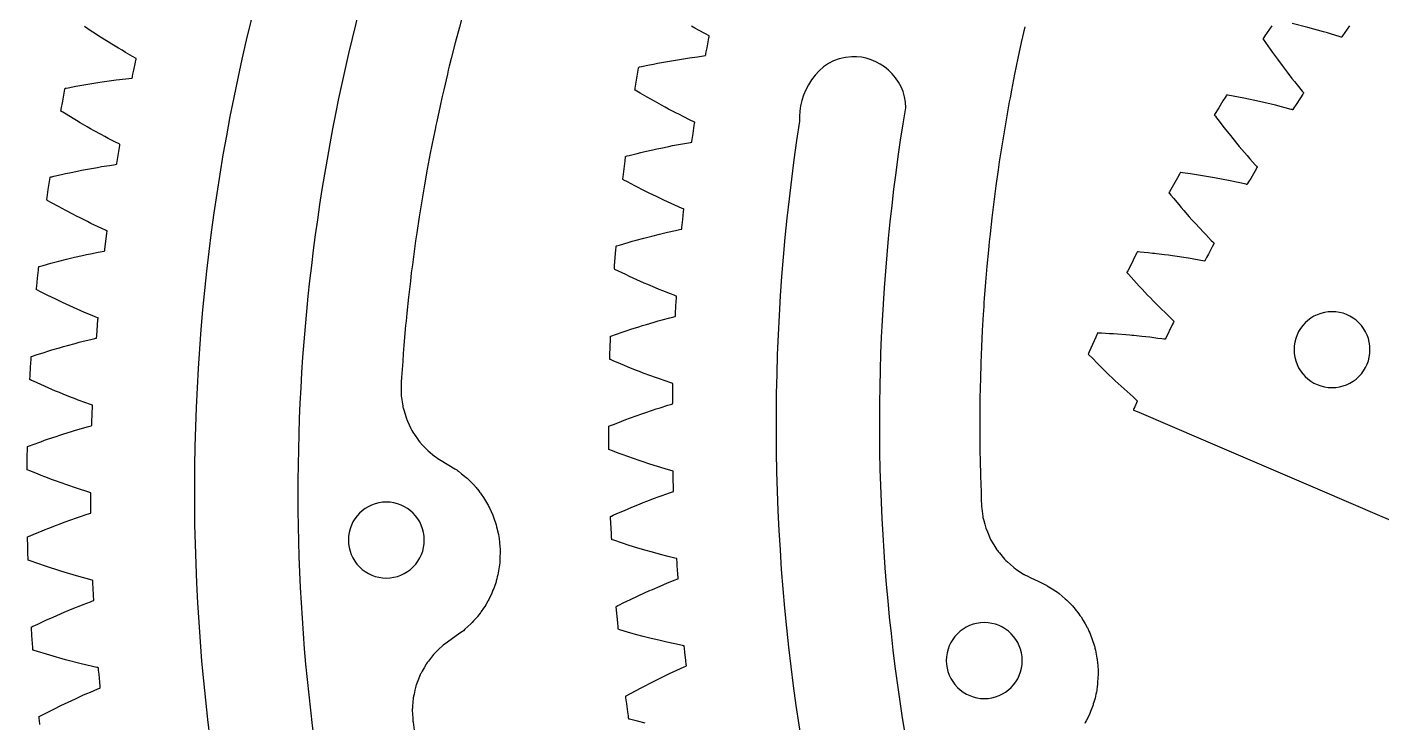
# Model space of a CAD drawing. Extents: x 0 to 264, y 0 to 116.
# Drawn here: x 142.81 to 191.33, y 51.32 to 76.24 of the extents above; entities that cross this region are included whole.
import ezdxf

# ---------------------------------------------------------------- set-up
doc = ezdxf.new("R2010")
doc.units = 0
doc.layers.add('Layer_1', color=7, linetype='CONTINUOUS')

msp = doc.modelspace()

# ---------------------------------------------------------------- linework, layer by layer
at = {"layer": 'Layer_1', "color": 7}
for points in [[(158.444119, 76.798949), (158.292173, 76.239887), (158.142065, 75.680361), (158.000353, 75.11864), (157.929845, 74.837801), (157.895073, 74.697302), (157.862233, 74.556304), (157.72969, 73.992351), (157.663044, 73.710374), (157.601223, 73.427432), (157.477988, 72.861359), (157.447059, 72.719765), (157.41808, 72.577918), (157.361105, 72.29392), (157.247119, 71.7259), (157.141435, 71.156362), (157.037603, 70.586436), (156.941957, 70.015049), (156.894634, 69.729412), (156.871447, 69.586486), (156.85021, 69.443292), (156.764236, 68.87046), (156.721742, 68.584033), (156.683092, 68.296974), (156.60679, 67.722773), (156.587484, 67.579288), (156.57009, 67.435518), (156.536283, 67.147841), (156.468671, 66.572522), (156.409746, 65.996202), (156.380767, 65.708062), (156.366266, 65.564001), (156.353719, 65.419825), (156.305414, 64.842562), (156.281278, 64.553942), (156.260024, 64.265031), (156.220425, 63.687094), (156.210751, 63.54263), (156.205829, 63.47035), (156.205597, 63.398067), (156.208262, 63.108484), (156.209921, 63.036202), (156.220541, 62.964884), (156.241778, 62.82169), (156.263035, 62.678479), (156.26844, 62.642809), (156.271143, 62.624513), (156.275583, 62.607179), (156.29684, 62.537769), (156.380883, 62.260511), (156.391503, 62.225823), (156.396752, 62.208492), (156.403221, 62.1921), (156.434113, 62.12656), (156.49595, 61.995502), (156.557771, 61.864536), (156.588663, 61.798996), (156.629244, 61.73829), (156.790071, 61.497162), (156.830635, 61.436456), (156.877975, 61.38153), (156.975124, 61.273967), (157.072316, 61.16644), (157.120601, 61.112476), (157.133188, 61.099937), (157.146684, 61.088363), (157.174717, 61.065252), (157.39804, 60.880227), (157.45405, 60.833965), (157.514902, 60.795408), (157.638448, 60.719276), (158.133587, 60.416767), (158.195408, 60.379173), (158.210874, 60.369543), (158.225355, 60.357986), (158.253388, 60.334858), (158.366601, 60.244262), (158.479682, 60.153663), (158.536694, 60.108366), (158.56469, 60.085255), (158.591758, 60.061162), (158.695396, 59.959779), (158.747562, 59.908703), (158.79583, 59.854739), (158.892536, 59.746713), (158.915724, 59.719729), (158.937926, 59.690802), (158.982351, 59.633948), (159.026795, 59.577094), (159.049017, 59.548186), (159.070274, 59.519278), (159.151402, 59.399291), (159.191985, 59.339548), (159.228686, 59.276897), (159.302092, 59.151712), (159.320453, 59.119914), (159.336861, 59.087154), (159.368758, 59.022578), (159.432509, 58.892384), (159.488516, 58.758627), (159.51653, 58.692124), (159.540685, 58.623697), (159.58704, 58.486568), (159.598642, 58.451863), (159.606829, 58.416213), (159.623258, 58.34586), (159.688939, 58.063689), (159.70535, 57.993353), (159.712513, 57.921074), (159.727014, 57.776993), (159.741492, 57.632913), (159.748638, 57.560653), (159.750433, 57.542337), (159.750489, 57.524021), (159.749467, 57.487408), (159.741068, 57.197902), (159.738983, 57.125639), (159.737941, 57.089009), (159.736686, 57.070693), (159.733846, 57.052396), (159.710679, 56.909375), (159.665269, 56.623334), (159.657488, 56.587686), (159.64826, 56.552998), (159.629921, 56.482663), (159.61156, 56.412291), (159.602351, 56.377623), (159.590746, 56.342898), (159.544371, 56.205577), (159.520238, 56.137169), (159.492205, 56.070667), (159.43716, 55.936699), (159.374374, 55.806428), (159.3425, 55.741849), (159.326069, 55.709089), (159.307728, 55.677294), (159.23527, 55.55199), (159.198567, 55.489359), (159.158006, 55.429616), (159.076878, 55.309437), (159.055621, 55.280509), (159.033399, 55.251621), (158.988955, 55.194748), (158.94455, 55.137894), (158.922328, 55.108986), (158.898155, 55.082003), (158.801582, 54.973689), (158.753277, 54.919722), (158.700145, 54.870553), (158.487056, 54.673875), (158.433942, 54.624726), (158.406894, 54.600633), (158.37695, 54.579427), (158.2586, 54.495593), (157.786087, 54.158955), (157.727142, 54.116566), (157.697218, 54.095362), (157.671135, 54.070307), (157.566241, 53.970273), (157.461328, 53.870239), (157.409179, 53.820145), (157.383096, 53.795069), (157.360874, 53.766161), (157.181979, 53.538052), (157.137554, 53.481199), (157.115332, 53.452271), (157.096991, 53.420493), (157.025495, 53.294633), (156.954022, 53.168753), (156.918287, 53.10612), (156.899926, 53.074305), (156.892069, 53.057933), (156.885485, 53.040582), (156.780512, 52.770563), (156.754429, 52.703098), (156.740877, 52.669355), (156.734332, 52.652021), (156.730296, 52.63467), (156.698422, 52.493497), (156.666545, 52.352327), (156.650134, 52.281952), (156.642085, 52.246304), (156.63803, 52.22897), (156.636099, 52.210654), (156.612892, 51.921918), (156.607121, 51.849655), (156.604205, 51.813988), (156.603065, 51.795672), (156.604166, 51.777375), (156.612931, 51.632812), (156.621714, 51.488253), (156.626117, 51.41599), (156.628493, 51.380322), (156.633491, 51.344655), (156.67311, 51.057785)], [(143.265073, 51.265653), (143.248642, 51.409538), (143.24061, 51.481821), (143.236614, 51.517468), (143.234624, 51.535784), (143.234356, 51.538037), (143.235976, 51.53929), (143.240012, 51.54137), (143.248044, 51.54553), (143.505674, 51.679018), (143.763283, 51.812484), (144.023904, 51.940079), (144.284604, 52.067404), (144.547909, 52.189295), (144.81164, 52.310436), (144.944239, 52.369237), (145.077533, 52.427054), (145.344063, 52.541819), (145.41071, 52.570747), (145.427119, 52.577913), (145.428818, 52.57903), (145.428586, 52.581282), (145.428202, 52.585809), (145.42739, 52.594821), (145.424147, 52.630471), (145.411577, 52.774743), (145.385494, 53.063171), (145.372946, 53.207446), (145.366458, 53.279726), (145.365648, 53.28872), (145.365222, 53.293244), (145.36501, 53.295519), (145.362924, 53.296095), (145.345548, 53.300198), (145.309793, 53.308402), (144.744451, 53.440118), (144.182163, 53.584678), (143.623561, 53.742452), (143.068627, 53.912917), (143.033835, 53.923528), (143.025187, 53.926187), (143.020841, 53.927536), (143.019241, 53.928654), (143.019105, 53.930925), (143.017869, 53.949242), (143.012888, 54.021522), (143.003216, 54.165966), (142.982925, 54.454896), (142.962633, 54.743807), (142.962035, 54.752841), (142.962382, 54.756962), (142.966494, 54.758869), (142.982925, 54.766535), (143.015744, 54.781961), (143.081426, 54.812794), (143.212905, 54.874482), (143.475922, 54.997051), (143.741371, 55.114244), (144.007185, 55.23057), (144.140885, 55.287424), (144.275124, 55.342372), (144.543661, 55.452304), (144.678423, 55.506287), (144.813957, 55.558309), (145.085082, 55.661924), (145.152714, 55.687942), (145.186519, 55.700481), (145.194977, 55.703696), (145.197099, 55.704506), (145.197793, 55.706258), (145.197582, 55.710766), (145.196693, 55.729082), (145.189781, 55.873721), (145.176248, 56.163035), (145.169317, 56.307691), (145.16586, 56.379974), (145.164124, 56.416584), (145.162809, 56.424943), (145.154066, 56.427331), (145.136706, 56.432185), (144.577122, 56.586857), (144.021415, 56.754722), (143.469665, 56.935144), (142.922165, 57.12797), (142.853588, 57.152083), (142.849321, 57.153584), (142.847179, 57.154355), (142.846617, 57.156243), (142.846385, 57.165294), (142.845903, 57.18361), (142.844918, 57.220223), (142.841057, 57.364957), (142.833257, 57.654464), (142.825459, 57.943973), (142.824494, 57.980586), (142.824378, 57.98513), (142.828083, 57.987173), (142.836443, 57.990638), (142.852854, 57.997629), (142.919501, 58.025575), (143.053489, 58.081466), (143.321447, 58.192958), (143.456093, 58.246924), (143.591317, 58.299946), (143.861903, 58.405082), (143.99759, 58.456158), (144.13407, 58.505307), (144.407066, 58.603992), (144.54374, 58.653144), (144.681397, 58.699386), (144.956595, 58.791907), (145.094212, 58.838149), (145.098268, 58.839806), (145.098228, 58.844313), (145.098191, 58.853383), (145.098076, 58.87168), (145.097881, 58.908293), (145.097438, 58.980592), (145.09404, 59.559859), (144.541711, 59.737854), (143.993342, 59.928193), (143.857057, 59.978287), (143.721252, 60.029403), (143.449528, 60.131342), (143.314189, 60.183381), (143.179543, 60.237348), (142.910348, 60.345662), (142.842717, 60.372645), (142.809877, 60.386144), (142.810419, 60.422756), (142.812601, 60.567607), (142.816964, 60.857192), (142.821347, 61.146795), (142.821906, 61.183407), (142.822157, 61.201723), (142.822312, 61.210774), (142.822388, 61.215301), (142.822947, 61.217169), (142.825072, 61.21796), (142.892704, 61.243035), (143.028873, 61.29313), (143.301271, 61.393355), (143.437867, 61.442504), (143.575216, 61.489748), (143.849931, 61.583214), (143.987396, 61.629457), (144.125806, 61.672829), (144.402627, 61.759572), (144.541076, 61.802924), (144.680452, 61.843409), (144.959318, 61.924376), (145.098711, 61.964841), (145.116107, 61.969867), (145.124797, 61.97239), (145.129177, 61.97366), (145.130145, 61.977513), (145.131477, 62.014145), (145.134062, 62.086405), (145.155339, 62.665325), (145.155976, 62.683622), (145.156304, 62.692672), (145.15557, 62.694385), (145.153448, 62.695156), (145.1492, 62.696717), (145.115393, 62.709256), (145.047761, 62.734311), (144.911648, 62.784426), (144.639366, 62.884843), (144.50393, 62.936902), (144.368994, 62.989883), (144.099201, 63.096676), (143.964846, 63.151585), (143.831242, 63.208459), (143.564077, 63.321686), (143.430763, 63.379522), (143.298531, 63.439263), (143.034066, 63.55877), (142.968385, 63.588621), (142.935525, 63.604047), (142.919114, 63.61152), (142.910851, 63.615257), (142.910755, 63.623924), (142.919018, 63.768467), (142.935449, 64.057702), (142.951877, 64.346808), (142.955972, 64.419088), (142.957014, 64.437404), (142.957265, 64.441911), (142.95742, 64.444163), (142.959023, 64.445281), (142.96767, 64.448052), (143.002443, 64.459609), (143.140563, 64.503944), (143.41692, 64.592615), (143.555235, 64.636929), (143.694435, 64.678357), (143.972819, 64.760286), (144.112022, 64.801733), (144.252072, 64.839308), (144.532291, 64.914478), (144.672439, 64.952073), (144.813299, 64.987723), (145.095256, 65.056171), (145.236271, 65.090836), (145.271044, 65.099447), (145.28844, 65.103759), (145.29284, 65.10484), (145.294869, 65.105512), (145.295061, 65.107766), (145.295755, 65.116781), (145.301414, 65.189061), (145.346804, 65.766515), (145.349643, 65.802183), (145.351051, 65.820499), (145.351226, 65.822734), (145.349448, 65.823812), (145.34528, 65.825545), (145.336918, 65.82905), (145.270271, 65.856996), (145.136399, 65.912887), (144.868516, 66.024591), (144.735223, 66.081427), (144.602683, 66.140226), (144.337543, 66.258285), (144.205311, 66.318028), (144.074238, 66.379717), (143.811975, 66.50394), (143.680902, 66.56657), (143.551275, 66.632091), (143.292122, 66.762593), (143.162497, 66.828114), (143.146066, 66.836262), (143.144502, 66.837532), (143.144734, 66.839767), (143.145157, 66.844291), (143.146066, 66.853286), (143.149636, 66.888973), (143.156819, 66.961236), (143.18578, 67.249472), (143.214759, 67.537728), (143.221922, 67.610008), (143.225495, 67.645639), (143.227713, 67.66299), (143.245089, 67.667804), (143.384967, 67.706364), (143.664799, 67.783459), (143.804677, 67.822016), (143.945404, 67.857664), (144.226974, 67.928019), (144.367817, 67.963689), (144.509219, 67.996429), (144.792429, 68.060042), (144.934045, 68.09186), (145.076045, 68.12173), (145.360686, 68.178584), (145.502977, 68.207475), (145.57445, 68.221956), (145.583351, 68.223728), (145.587791, 68.224615), (145.590031, 68.225077), (145.591132, 68.226522), (145.593331, 68.244836), (145.597657, 68.280486), (145.667199, 68.85563), (145.675886, 68.927893), (145.676967, 68.936904), (145.676736, 68.940951), (145.672624, 68.942876), (145.656213, 68.950541), (145.623373, 68.965967), (145.491914, 69.027636), (145.228973, 69.150416), (145.097901, 69.212085), (144.96787, 69.27666), (144.707963, 69.405621), (144.578028, 69.47018), (144.449659, 69.537645), (144.192896, 69.67275), (144.064527, 69.740196), (143.937507, 69.810551), (143.684049, 69.951741), (143.55732, 70.022077), (143.525423, 70.03943), (143.517527, 70.043861), (143.51554, 70.044956), (143.515114, 70.046825), (143.515752, 70.051312), (143.5183, 70.069608), (143.528917, 70.140929), (143.569481, 70.42774), (143.610065, 70.714531), (143.630337, 70.857917), (143.631629, 70.866872), (143.639876, 70.869474), (143.657249, 70.873555), (143.692987, 70.881742), (143.763515, 70.898111), (144.046341, 70.963652), (144.187743, 70.996412), (144.329723, 71.026283), (144.614017, 71.085064), (144.756192, 71.113972), (144.898674, 71.140972), (145.184297, 71.192994), (145.327071, 71.219012), (145.470135, 71.244088), (145.756918, 71.289387), (145.90025, 71.311536), (145.971743, 71.32309), (146.007461, 71.328734), (146.016382, 71.330216), (146.017829, 71.339151), (146.020745, 71.357448), (146.11444, 71.929109), (146.126045, 72.000443), (146.131892, 72.036074), (146.132606, 72.040561), (146.129056, 72.042872), (146.121004, 72.047072), (146.104573, 72.055412), (145.975818, 72.121914), (145.718304, 72.255555), (145.589529, 72.322078), (145.462433, 72.391468), (145.208182, 72.531196), (145.081066, 72.600569), (144.955398, 72.672849), (144.704525, 72.818586), (144.579072, 72.891808), (144.454756, 72.966998), (144.207456, 73.118568), (144.083834, 73.194703), (144.022013, 73.232278), (144.018519, 73.234801), (144.019329, 73.239269), (144.020972, 73.248167), (144.024271, 73.265499), (144.030855, 73.301149), (144.083986, 73.585937), (144.13712, 73.870727), (144.163184, 74.01315), (144.169768, 74.048801), (144.170482, 74.050745), (144.172703, 74.051149), (144.177182, 74.051995), (144.186083, 74.053672), (144.203457, 74.057005), (144.274952, 74.070504), (144.560284, 74.123508), (144.702962, 74.150488), (144.84591, 74.175547), (145.419106, 74.268048), (145.994236, 74.34709), (146.571008, 74.413593), (146.57234, 74.414826), (146.572783, 74.417058), (146.573728, 74.421489), (146.575543, 74.430348), (146.579212, 74.447682), (146.586567, 74.48335), (146.601047, 74.554667), (146.630026, 74.696512), (146.688951, 74.980145), (146.703432, 75.051446), (146.710767, 75.087113), (146.714456, 75.104467), (146.71629, 75.113306), (146.717179, 75.117774), (146.716964, 75.119662), (146.714997, 75.120799), (146.589135, 75.193059), (146.337415, 75.337331), (146.211533, 75.409611), (146.087121, 75.483819), (145.838991, 75.634063), (145.714867, 75.709233), (145.591903, 75.786347), (145.347326, 75.942368), (145.225036, 76.020405), (145.103596, 76.099427), (144.8629, 76.261245)], [(164.946497, 51.316766), (164.664252, 51.385177), (164.382007, 51.453604), (164.364611, 51.45784), (164.360208, 51.458901), (164.358992, 51.46281), (164.357815, 51.471805), (164.353045, 51.507455), (164.343529, 51.578773), (164.324222, 51.72235), (164.286554, 52.009452), (164.267227, 52.15305), (164.257711, 52.224367), (164.252961, 52.260015), (164.250565, 52.278331), (164.250257, 52.280586), (164.25153, 52.282031), (164.255509, 52.284187), (164.263482, 52.288519), (164.773006, 52.566183), (165.288922, 52.831867), (165.810726, 53.085898), (165.942089, 53.147587), (166.074146, 53.207347), (166.338225, 53.327701), (166.403886, 53.357571), (166.420317, 53.365084), (166.422324, 53.366086), (166.422073, 53.368318), (166.42157, 53.372825), (166.420586, 53.38182), (166.416572, 53.41747), (166.400141, 53.561451), (166.368284, 53.849284), (166.351836, 53.993288), (166.343844, 54.065548), (166.342859, 54.074543), (166.342337, 54.07905), (166.342085, 54.081302), (166.340251, 54.082112), (166.322875, 54.085849), (166.28714, 54.093302), (166.00306, 54.153063), (165.719153, 54.213769), (165.436618, 54.280252), (165.154082, 54.346774), (164.873189, 54.42), (164.592296, 54.493222), (164.313023, 54.572264), (164.033982, 54.652249), (163.999192, 54.661878), (163.990486, 54.664362), (163.986123, 54.665635), (163.984229, 54.666501), (163.984037, 54.668753), (163.982414, 54.687069), (163.975909, 54.75933), (163.963339, 54.903604), (163.911193, 55.480557), (163.91038, 55.489591), (163.910343, 55.493886), (163.914415, 55.495887), (163.930827, 55.503899), (163.963669, 55.520271), (164.028382, 55.552069), (164.158589, 55.615682), (164.419018, 55.743757), (164.945359, 55.988351), (165.077783, 56.047132), (165.210882, 56.104948), (165.477086, 56.220484), (165.610687, 56.277358), (165.74516, 56.332287), (166.013988, 56.441467), (166.0816, 56.46845), (166.115405, 56.481952), (166.123784, 56.485381), (166.125889, 56.486208), (166.126854, 56.487788), (166.126544, 56.492292), (166.125311, 56.510609), (166.115636, 56.655056), (166.095344, 56.943967), (166.085712, 57.08845), (166.080711, 57.16071), (166.078219, 57.19638), (166.077022, 57.204932), (166.06822, 57.207164), (166.050843, 57.211615), (165.769448, 57.282932), (165.488185, 57.35425), (165.208625, 57.432307), (164.9291, 57.510367), (164.651278, 57.594201), (164.373664, 57.679), (164.097812, 57.768634), (163.822324, 57.860176), (163.753727, 57.883323), (163.74942, 57.884732), (163.747278, 57.885443), (163.746409, 57.887139), (163.745985, 57.89617), (163.745116, 57.914467), (163.743378, 57.951119), (163.736446, 58.095755), (163.708433, 58.674367), (163.706694, 58.71098), (163.706483, 58.715487), (163.709841, 58.717835), (163.718124, 58.721476), (163.734572, 58.728813), (163.801202, 58.757702), (163.933934, 58.816522), (164.19948, 58.933599), (164.332968, 58.990453), (164.467131, 59.045382), (164.735377, 59.156103), (164.869927, 59.210087), (165.005362, 59.262106), (165.276217, 59.366494), (165.411827, 59.418533), (165.548403, 59.467663), (165.821654, 59.565577), (165.958266, 59.614729), (165.962533, 59.61627), (165.962457, 59.620777), (165.962206, 59.629827), (165.961723, 59.648124), (165.960719, 59.684756), (165.958788, 59.757036), (165.951007, 60.046523), (165.943209, 60.336012), (165.665616, 60.419849), (165.387522, 60.502741), (165.111261, 60.591392), (164.835194, 60.681006), (164.697845, 60.72825), (164.560961, 60.776437), (164.287132, 60.872791), (164.150731, 60.921942), (164.015022, 60.973019), (163.743589, 61.075768), (163.675977, 61.101786), (163.642173, 61.114305), (163.641958, 61.150918), (163.641089, 61.295768), (163.637691, 61.875052), (163.63746, 61.911684), (163.637364, 61.929981), (163.637307, 61.939032), (163.637287, 61.943559), (163.637499, 61.945658), (163.639624, 61.946485), (163.707236, 61.972486), (163.842381, 62.025508), (164.112561, 62.131414), (164.248076, 62.183453), (164.384361, 62.233567), (164.657049, 62.333022), (164.793529, 62.382171), (164.930994, 62.428433), (165.205904, 62.520937), (165.343346, 62.567196), (165.481872, 62.610551), (165.758907, 62.697295), (165.897433, 62.740667), (165.914807, 62.74606), (165.923457, 62.748775), (165.9278, 62.750124), (165.92896, 62.75153), (165.929016, 62.753782), (165.929558, 62.790414), (165.93062, 62.862675), (165.935022, 63.15228), (165.939405, 63.441885), (165.939676, 63.460179), (165.939811, 63.469232), (165.939346, 63.471157), (165.937204, 63.471891), (165.932917, 63.473372), (165.898147, 63.484929), (165.82957, 63.509023), (165.692393, 63.556247), (165.418064, 63.650695), (165.281585, 63.699825), (165.145587, 63.749956), (164.873556, 63.851127), (164.738042, 63.903186), (164.6033, 63.95713), (164.333798, 64.064676), (164.199324, 64.119622), (164.065859, 64.176495), (163.798961, 64.290397), (163.732314, 64.319305), (163.69849, 64.333749), (163.682079, 64.340876), (163.673739, 64.344457), (163.673158, 64.352912), (163.67837, 64.497667), (163.699627, 65.076567), (163.702255, 65.148827), (163.70289, 65.167143), (163.703065, 65.17167), (163.703141, 65.173942), (163.704456, 65.175308), (163.713027, 65.178254), (163.7478, 65.189811), (163.884954, 65.237016), (164.159398, 65.331464), (164.296748, 65.378689), (164.435082, 65.423023), (164.711611, 65.510712), (164.849943, 65.555046), (164.989242, 65.595531), (165.267801, 65.676478), (165.407097, 65.71694), (165.54715, 65.755498), (165.827656, 65.830667), (165.967901, 65.868242), (166.002693, 65.877584), (166.020087, 65.882263), (166.02447, 65.88342), (166.026671, 65.884016), (166.026902, 65.886175), (166.027425, 65.895206), (166.031556, 65.967489), (166.047984, 66.256572), (166.064376, 66.54581), (166.066462, 66.582423), (166.067506, 66.600719), (166.067621, 66.602991), (166.066134, 66.604224), (166.061946, 66.605898), (166.053488, 66.609192), (165.985876, 66.636175), (165.850844, 66.689196), (165.580667, 66.795199), (165.446117, 66.849165), (165.312321, 66.905056), (165.044749, 67.01753), (164.911261, 67.074384), (164.778837, 67.134128), (164.514064, 67.252861), (164.381756, 67.312605), (164.250855, 67.375256), (163.988998, 67.500249), (163.858098, 67.56288), (163.841687, 67.5707), (163.839776, 67.571758), (163.839931, 67.574013), (163.840318, 67.578518), (163.841032, 67.587552), (163.843849, 67.623202), (163.849487, 67.695482), (163.894877, 68.272917), (163.900536, 68.345217), (163.903352, 68.380867), (163.904916, 68.399183), (163.922292, 68.404362), (164.0614, 68.445789), (164.339493, 68.528684), (164.478578, 68.570108), (164.618535, 68.608668), (164.898578, 68.6848), (165.038628, 68.723338), (165.179279, 68.758985), (165.461041, 68.828378), (165.60196, 68.863083), (165.743286, 68.895843), (166.026615, 68.958494), (166.168287, 68.990292), (166.238815, 69.005701), (166.255226, 69.010381), (166.257041, 69.028697), (166.260591, 69.064344), (166.289589, 69.352581), (166.318571, 69.640837), (166.325714, 69.713117), (166.32662, 69.722111), (166.32662, 69.726367), (166.322471, 69.728199), (166.30606, 69.735517), (166.273218, 69.749981), (166.140486, 69.808779), (165.875056, 69.926051), (165.742612, 69.985794), (165.611344, 70.047479), (165.34881, 70.171011), (165.217546, 70.232699), (165.087706, 70.297274), (164.828147, 70.42697), (164.698347, 70.491545), (164.569879, 70.558993), (164.313506, 70.694866), (164.185329, 70.762334), (164.153452, 70.779685), (164.14544, 70.783921), (164.143433, 70.785002), (164.14266, 70.786696), (164.143202, 70.791183), (164.145364, 70.809499), (164.15405, 70.881759), (164.223596, 71.456923), (164.240969, 71.600695), (164.24207, 71.60969), (164.250006, 71.612656), (164.267382, 71.617143), (164.302152, 71.626022), (164.372663, 71.643376), (164.654058, 71.714693), (164.794689, 71.75036), (164.935995, 71.783121), (165.21903, 71.847679), (165.360531, 71.879494), (165.502435, 71.91031), (165.786901, 71.968146), (165.929096, 71.997054), (166.071558, 72.024999), (166.3573, 72.076076), (166.500169, 72.101132), (166.571622, 72.113671), (166.60738, 72.120046), (166.616298, 72.121643), (166.617766, 72.130406), (166.620314, 72.148723), (166.660878, 72.435514), (166.701442, 72.722325), (166.712082, 72.793643), (166.717159, 72.829293), (166.717813, 72.83378), (166.714511, 72.836188), (166.706367, 72.840176), (166.689955, 72.848205), (166.559828, 72.912763), (166.299515, 73.04103), (166.169405, 73.105608), (166.040841, 73.173074), (165.783714, 73.307389), (165.655131, 73.374854), (165.527919, 73.444267), (165.274075, 73.584667), (165.147151, 73.655022), (165.021291, 73.727282), (164.770824, 73.873673), (164.645543, 73.946918), (164.582757, 73.983528), (164.578896, 73.98586), (164.57961, 73.990327), (164.581078, 73.999245), (164.583993, 74.017542), (164.589824, 74.053229), (164.683539, 74.624887), (164.706706, 74.767813), (164.712557, 74.80346), (164.713, 74.805636), (164.715201, 74.806099), (164.719643, 74.807025), (164.728525, 74.808893), (164.745899, 74.81261), (164.817394, 74.827054), (165.101473, 74.886778), (165.24355, 74.916668), (165.386035, 74.944633), (165.671466, 74.997615), (165.957089, 75.048711), (166.24368, 75.094953), (166.530384, 75.14025), (166.818036, 75.17977), (167.105705, 75.219292), (167.107252, 75.220311), (167.107675, 75.222526), (167.108468, 75.226994), (167.110128, 75.235873), (167.11345, 75.253226), (167.120011, 75.288894), (167.133547, 75.360211), (167.15963, 75.502635), (167.212744, 75.787405), (167.226276, 75.858723), (167.232841, 75.894393), (167.236163, 75.911724), (167.237822, 75.920623), (167.238615, 75.92507), (167.238672, 75.927134), (167.236682, 75.928212), (167.109354, 75.997602), (166.85466, 76.136579), (166.727353, 76.205972), (166.601374, 76.278252)], [(178.543644, 76.255911), (178.414849, 75.691069), (178.294414, 75.12442), (178.175793, 74.557382), (178.065588, 73.988594), (178.010526, 73.70421), (177.983459, 73.561959), (177.958361, 73.419344), (177.85752, 72.848919), (177.807284, 72.563666), (177.761894, 72.277645), (177.67013, 71.705583), (177.646923, 71.562561), (177.625685, 71.419271), (177.585102, 71.132576), (177.503009, 70.559165), (177.429606, 69.984598), (177.358133, 69.40986), (177.295327, 68.83404), (177.26347, 68.546094), (177.248007, 68.40213), (177.234492, 68.257934), (177.180395, 67.681153), (177.153327, 67.392818), (177.131122, 67.103986), (177.086697, 66.526452), (177.07608, 66.382104), (177.066792, 66.237544), (177.049416, 65.948439), (177.014646, 65.370213), (176.988543, 64.791604), (176.964391, 64.212896), (176.947999, 63.6339), (176.939908, 63.344411), (176.93655, 63.199656), (176.93487, 63.054809), (176.928131, 62.475618), (176.9251, 62.186036), (176.926432, 61.89645), (176.929079, 61.317164), (176.929813, 61.172333), (176.932804, 61.027561), (176.938827, 60.737976), (176.950412, 60.158884), (176.971669, 59.579984), (176.982287, 59.290591), (176.987635, 59.145839), (176.989605, 59.109226), (176.993717, 59.073576), (177.00198, 59.001296), (177.034842, 58.713539), (177.038121, 58.696188), (177.042679, 58.678835), (177.051792, 58.644149), (177.070154, 58.573794), (177.106854, 58.433662), (177.143577, 58.29355), (177.199586, 58.15987), (177.312221, 57.892936), (177.461655, 57.644778), (177.536989, 57.520939), (177.546643, 57.505532), (177.558246, 57.492031), (177.581433, 57.464085), (177.627791, 57.408194), (177.81296, 57.18519), (177.824545, 57.171709), (177.837112, 57.159169), (177.864163, 57.135096), (177.91826, 57.086909), (178.026145, 56.990053), (178.134052, 56.893198), (178.162046, 56.870067), (178.192009, 56.849826), (178.2519, 56.809361), (178.493369, 56.648604), (178.508835, 56.638975), (178.525263, 56.630635), (178.558086, 56.615226), (178.623787, 56.583411), (178.754552, 56.520777), (179.016525, 56.395979), (179.278884, 56.271852), (179.311723, 56.25546), (179.342635, 56.236201), (179.403471, 56.196699), (179.52549, 56.118622), (179.647565, 56.040565), (179.708421, 56.001062), (179.765412, 55.955765), (179.879111, 55.866132), (179.987383, 55.769679), (180.041482, 55.720511), (180.06853, 55.696417), (180.093648, 55.670416), (180.194294, 55.566146), (180.24455, 55.514107), (180.290885, 55.459179), (180.3846, 55.348341), (180.406822, 55.320396), (180.428059, 55.291488), (180.470573, 55.23269), (180.513067, 55.173908), (180.534324, 55.144981), (180.554596, 55.11513), (180.631883, 54.992812), (180.670513, 54.932106), (180.705286, 54.868513), (180.774828, 54.741304), (180.791239, 54.709486), (180.806705, 54.676746), (180.836649, 54.611205), (180.866613, 54.545668), (180.882039, 54.512907), (180.894609, 54.479184), (180.941949, 54.342326), (181.036609, 54.068534), (181.041861, 54.0512), (181.04551, 54.033846), (181.052865, 53.998179), (181.067346, 53.926881), (181.096325, 53.785033), (181.125303, 53.643169), (181.132621, 53.607502), (181.135711, 53.571851), (181.141212, 53.499571), (181.163434, 53.210756), (181.167972, 53.138457), (181.164111, 53.066197), (181.15637, 52.921634), (181.148626, 52.776978), (181.144745, 52.704715), (181.142293, 52.669068), (181.136792, 52.633397), (181.11457, 52.490283), (181.10202, 52.418965), (181.086574, 52.34861), (181.05468, 52.207245), (181.014136, 52.068174), (180.993824, 51.998801), (180.983207, 51.964113), (180.970637, 51.93039), (180.920421, 51.794498), (180.894358, 51.72703), (180.864391, 51.660546), (180.805489, 51.528331), (180.737857, 51.400064), (180.70405, 51.336448), (180.686673, 51.304633)], [(187.381888, 76.284413), (187.219308, 76.044442), (187.13816, 75.924475), (187.097597, 75.864712), (187.077325, 75.834841), (187.072228, 75.827348), (187.069699, 75.823595), (187.068714, 75.821707), (187.070007, 75.819858), (187.080627, 75.805414), (187.246393, 75.567676), (187.412238, 75.329917), (187.58349, 75.096127), (187.754971, 74.862433), (187.931244, 74.6324), (188.108209, 74.40275), (188.198043, 74.289215), (188.288843, 74.176549), (188.471215, 73.951251), (188.516604, 73.895359), (188.5223, 73.888329), (188.525139, 73.884787), (188.52535, 73.882956), (188.524094, 73.88107), (188.514442, 73.865661), (188.495116, 73.834809), (188.415902, 73.713185), (188.258377, 73.469938), (188.179179, 73.348334), (188.139564, 73.287608), (188.134639, 73.280022), (188.133152, 73.278732), (188.13097, 73.279288), (188.12659, 73.280425), (188.109194, 73.285009), (188.074421, 73.294158), (187.512537, 73.439875), (186.947469, 73.572765), (186.379406, 73.692461), (185.808716, 73.799023), (185.772961, 73.805669), (185.76406, 73.807343), (185.758887, 73.800583), (185.749348, 73.785177), (185.711682, 73.723509), (185.635381, 73.600248), (185.482936, 73.353727), (185.330527, 73.107206), (185.328154, 73.103353), (185.326937, 73.101429), (185.327284, 73.09958), (185.332768, 73.092378), (185.343405, 73.077914), (185.365607, 73.049003), (185.409086, 72.991187), (185.49699, 72.875919), (185.672586, 72.645307), (185.853025, 72.418451), (186.034144, 72.192095), (186.125928, 72.080196), (186.219603, 71.969187), (186.406028, 71.747143), (186.500691, 71.637), (186.596316, 71.528184), (186.787973, 71.310686), (186.836262, 71.256703), (186.860414, 71.22972), (186.863406, 71.22633), (186.864893, 71.224637), (186.863888, 71.222689), (186.859294, 71.214892), (186.850105, 71.199463), (186.776662, 71.074664), (186.629466, 70.824965), (186.556063, 70.700183), (186.51934, 70.637533), (186.500999, 70.606697), (186.499841, 70.604753), (186.497928, 70.604561), (186.493489, 70.605523), (186.484627, 70.607448), (186.467231, 70.61128), (185.899846, 70.733945), (185.329658, 70.843338), (184.757136, 70.939711), (184.61359, 70.960897), (184.469947, 70.981138), (184.182585, 71.022585), (184.111113, 71.033177), (184.108951, 71.033332), (184.10783, 71.031368), (184.105649, 71.0274), (184.10119, 71.019523), (184.092328, 71.004097), (184.074951, 70.972279), (184.004424, 70.845937), (183.862537, 70.593255), (183.720633, 70.34057), (183.703239, 70.308772), (183.726427, 70.280829), (183.772802, 70.224938), (183.865512, 70.113426), (184.050683, 69.890344), (184.144378, 69.780082), (184.240023, 69.670806), (184.430408, 69.45225), (184.526998, 69.343818), (184.624749, 69.236853), (184.820346, 69.022821), (184.918579, 68.91624), (185.018954, 68.811566), (185.219571, 68.602253), (185.269807, 68.550214), (185.294905, 68.524196), (185.307475, 68.510715), (185.313729, 68.504147), (185.316876, 68.50089), (185.318459, 68.499253), (185.318866, 68.497464), (185.250288, 68.369677), (185.113693, 68.114105), (185.045116, 67.986317), (185.011308, 67.922724), (184.993932, 67.890907), (184.985381, 67.874518), (184.981133, 67.866542), (184.97874, 67.863037), (184.974258, 67.863827), (184.402259, 67.962899), (183.828075, 68.04866), (183.684164, 68.067939), (183.540135, 68.086255), (183.252079, 68.121905), (183.179658, 68.13088), (183.1072, 68.138238), (182.962787, 68.152682), (182.673975, 68.18161), (182.601517, 68.188851), (182.583156, 68.19068), (182.574161, 68.191586), (182.571881, 68.191815), (182.570337, 68.190776), (182.568291, 68.186752), (182.55186, 68.153972), (182.486179, 68.024818), (182.35501, 67.766452), (182.223819, 67.508106), (182.207408, 67.475326), (182.199204, 67.458957), (182.195112, 67.450868), (182.20011, 67.44401), (182.248398, 67.390047), (182.345567, 67.282483), (182.539928, 67.067393), (182.638065, 66.960716), (182.737766, 66.855481), (182.937223, 66.645014), (183.037387, 66.540262), (183.139577, 66.437417), (183.343959, 66.231764), (183.446169, 66.128959), (183.550772, 66.028519), (183.76, 65.8278), (183.864623, 65.72736), (183.878138, 65.714824), (183.884663, 65.708564), (183.880958, 65.700456), (183.865492, 65.667676), (183.833618, 65.602155), (183.582186, 65.080013), (183.574326, 65.063624), (183.572359, 65.05954), (183.568244, 65.059444), (183.55925, 65.060618), (183.523512, 65.065281), (183.452039, 65.074679), (183.308106, 65.092975), (183.020242, 65.13057), (182.87604, 65.146959), (182.731723, 65.162365), (182.44299, 65.193221), (182.370552, 65.200905), (182.298092, 65.20697), (182.153523, 65.218527), (181.864212, 65.242621), (181.719488, 65.253232), (181.574612, 65.261707), (181.284835, 65.279058), (181.212377, 65.283297), (181.175694, 65.285414), (181.157335, 65.286475), (181.152873, 65.286647), (181.150982, 65.282507), (181.147218, 65.274283), (181.087347, 65.142432), (180.967086, 64.878771), (180.846919, 64.615091), (180.816995, 64.54957), (180.809465, 64.533179), (180.808672, 64.531138), (180.810275, 64.529541), (180.813442, 64.526304), (180.819795, 64.519833), (180.844893, 64.493815), (180.946524, 64.390411), (181.149766, 64.183602), (181.251764, 64.080585), (181.355788, 63.979606), (181.563857, 63.777594), (181.667901, 63.676618), (181.774321, 63.578105), (181.987235, 63.381139), (182.093672, 63.282647), (182.201964, 63.186158), (182.419492, 62.994295), (182.52825, 62.897938), (182.555317, 62.873828), (182.568813, 62.862271), (182.569468, 62.860538), (182.568562, 62.858438), (182.566764, 62.854318), (182.563155, 62.845998), (182.534176, 62.779495), (182.476196, 62.646605), (182.447238, 62.580102), (182.432757, 62.547342), (182.429147, 62.539039), (182.427332, 62.534879), (182.426443, 62.532799), (182.426599, 62.531142), (182.44301, 62.52398), (182.709693, 62.409598), (184.843282, 61.494467), (189.110462, 59.664205), (191.244051, 58.749074), (192.310806, 58.29149)], [(190.16542, 76.28141), (189.997839, 76.044905), (189.913796, 75.926671), (189.892539, 75.8968), (189.881919, 75.882353), (189.864526, 75.887035), (189.794981, 75.908219), (189.517466, 75.993038), (189.378669, 76.035428), (189.239488, 76.076875), (188.680307, 76.232605), (188.117728, 76.375723)]]:
    msp.add_lwpolyline(points, dxfattribs=at)
msp.add_lwpolyline([(172.344303, 75.172731), (172.344303, 75.172731)], close=True, dxfattribs=at)
for points in [[(151.166613, 77.813052), (147.332779, 63.390391), (148.146973, 47.712277), (153.694486, 33.858045)], [(154.574223, 43.100823), (151.642637, 54.537263), (151.896166, 66.620269), (155.010787, 77.968495)], [(174.275761, 73.355925), (174.287107, 74.43842), (173.25925, 75.245505), (172.344303, 75.172731)], [(172.344303, 75.172731), (171.074199, 75.15803), (170.398646, 73.776761), (170.472377, 72.868652)], [(178.442947, 36.275123), (173.586806, 47.899255), (172.20322, 60.939959), (174.275761, 73.355925)], [(170.472377, 72.868652), (168.171963, 58.124595), (170.615963, 42.623286), (177.590769, 29.414146)], [(189.541514, 66.048975), (188.790418, 66.048974), (188.181535, 65.440082), (188.181533, 64.688974)], [(190.503181, 65.650649), (190.24813, 65.905699), (189.902207, 66.048981), (189.541514, 66.048975)], [(190.90152, 64.688974), (190.90152, 65.049673), (190.758232, 65.395598), (190.503181, 65.650649)], [(188.181533, 64.688974), (188.181536, 63.937867), (188.79042, 63.328977), (189.541514, 63.328976)], [(190.50318, 63.727301), (190.758231, 63.982351), (190.901519, 64.328275), (190.90152, 64.688974)], [(189.541514, 63.328976), (189.902207, 63.32897), (190.248129, 63.472252), (190.50318, 63.727301)], [(155.675166, 59.229571), (154.924058, 59.229566), (154.315169, 58.620674), (154.315174, 57.869574)], [(157.035159, 57.869574), (157.035163, 58.620674), (156.426274, 59.229566), (155.675166, 59.229571)], [(154.315174, 57.869574), (154.315171, 57.508882), (154.458454, 57.162962), (154.713502, 56.907912)], [(156.636831, 56.907912), (156.891879, 57.162962), (157.035161, 57.508882), (157.035159, 57.869574)], [(154.713502, 56.907912), (154.96855, 56.652863), (155.314471, 56.509576), (155.675166, 56.509573)], [(155.675166, 56.509573), (156.035862, 56.509576), (156.381783, 56.652863), (156.636831, 56.907912)], [(177.08928, 54.913299), (176.33818, 54.913309), (175.729284, 54.304417), (175.729273, 53.553301)], [(178.449258, 53.553301), (178.449247, 54.304406), (177.840369, 54.913294), (177.08928, 54.913299)], [(175.729273, 53.553301), (175.729277, 53.192601), (175.872565, 52.846676), (176.127616, 52.591626)], [(177.08928, 52.193297), (177.840371, 52.193302), (178.44925, 52.802193), (178.449258, 53.553301)], [(176.127616, 52.591626), (176.382667, 52.336575), (176.728588, 52.193292), (177.08928, 52.193297)]]:
    msp.add_open_spline(points, degree=3, dxfattribs=at)

doc.saveas('drawing.dxf')
